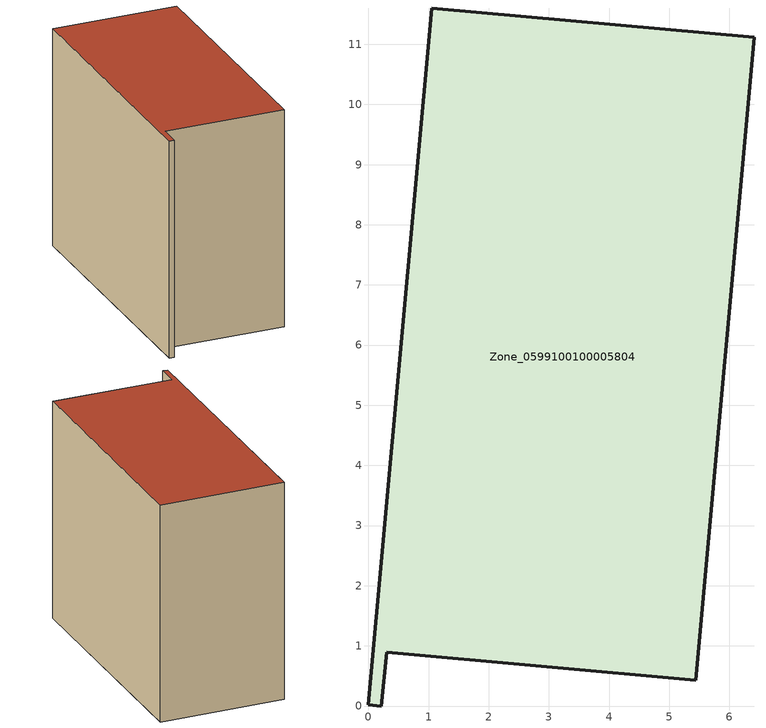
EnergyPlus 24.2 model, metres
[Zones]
Zone_0599100100005804
 floor ground (C_G): 1.05,11.6 6.41,11.12 5.44,0.43 0.3,0.9 0.22,0 0,0.02 z0
 wall outside (C_F): 6.41,11.12 1.05,11.6 0,0.02 0.22,0 0.3,0.9 5.44,0.43 6.41,11.12 z0:9.51
 roof outside (C_R): 1.05,11.6 0,0.02 0.22,0 0.3,0.9 5.44,0.43 6.41,11.12 z9.51
[BUILDING]
Pand.0599100100005804: North Axis=0; Terrain=City; Loads Convergence Tolerance Value=0.04; Temperature Convergence Tolerance Value=0.4; Solar Distribution=FullExterior; Maximum Number of Warmup Days=25; Minimum Number of Warmup Days=1
[Site:Location]
Rotterdam.The.Hague.AP_ZH_NLD Design_Conditions: Latitude=51.96; Longitude=4.45; Time Zone=1; Elevation=-4.5
[SITE:GROUNDTEMPERATURE:BUILDINGSURFACE]
18, 18, 18, 18, 18, 18, 18, 18, 18, 18, 18, 18
[MATERIAL] Thermal Absorptance=0.9; Solar Absorptance=0.7; Visible Absorptance=0.7
Name | Roughness | Thickness | Conductivity | Density | Specific Heat
G.TI.2015-2018 | MediumSmooth | 0.15 | 0.0428571 | 540 | 1210
F.TI.2015-2018 | Rough | 0.3 | 0.0666667 | 1920 | 840
R.TI.2015-2018 | MediumRough | 0.2 | 0.0333333 | 1500 | 1000
[CONSTRUCTION]
C_G: G.TI.2015-2018
C_F: F.TI.2015-2018
C_R: R.TI.2015-2018
[ZONE]
Zone_0599100100005804: Type=1; Multiplier=1; Ceiling Height=Autocalculate; Volume=Autocalculate; Floor Area=autocalculate; Part of Total Floor Area=Yes
[ZONEINFILTRATION:DESIGNFLOWRATE]
Infil_Zone_0599100100005804: Zone or ZoneList or Space or SpaceList=Zone_0599100100005804; Schedule=AlwaysOn; Design Flow Rate Calculation Method=Flow/Area; Flow Rate per Floor Area=0.0015; Constant Term Coefficient=1; Temperature Term Coefficient=0; Velocity Term Coefficient=0; Velocity Squared Term Coefficient=0
[HVACTEMPLATE:ZONE:IDEALLOADSAIRSYSTEM]
Zone_0599100100005804: Maximum Heating Supply Air Temperature=50; Minimum Cooling Supply Air Temperature=13; Maximum Heating Supply Air Humidity Ratio=0.0156; Minimum Cooling Supply Air Humidity Ratio=0.0077; Heating Limit=NoLimit; Cooling Limit=NoLimit; Dehumidification Control Type=ConstantSensibleHeatRatio; Cooling Sensible Heat Ratio=0.7; Dehumidification Setpoint=60; Humidification Control Type=None; Humidification Setpoint=30; Outdoor Air Method=None; Outdoor Air Flow Rate per Person=0.00944; Outdoor Air Flow Rate per Zone Floor Area=0; Outdoor Air Flow Rate per Zone=0; Demand Controlled Ventilation Type=None; Outdoor Air Economizer Type=NoEconomizer; Heat Recovery Type=None; Sensible Heat Recovery Effectiveness=0.7; Latent Heat Recovery Effectiveness=0.65
[ZONECONTROL:THERMOSTAT]
ThermostatControl_Zone_0599100100005804: Zone or ZoneList=Zone_0599100100005804; Control Type Schedule=DualSetpointControlType; Control 1=Thermostat_Zone_0599100100005804; Temperature Difference Between Cutout And Setpoint=0
[THERMOSTATSETPOINT:DUALSETPOINT]
Thermostat_Zone_0599100100005804: Heating Setpoint Temperature Schedule=HeatingSetpoint_Zone_0599100100005804; Cooling Setpoint Temperature Schedule=CoolingSetpoint_Zone_0599100100005804
[SCHEDULE:COMPACT]
HeatingSetpoint_Zone_0599100100005804: Through: 12/31, For: AllDays, Until: 24:00, 21
CoolingSetpoint_Zone_0599100100005804: Through: 12/31, For: AllDays, Until: 24:00, 24
DualSetpointControlType: Through: 12/31, For: AllDays, Until: 24:00, 4
AlwaysOn: Through: 12/31, For: AllDays, Until: 24:00, 1
